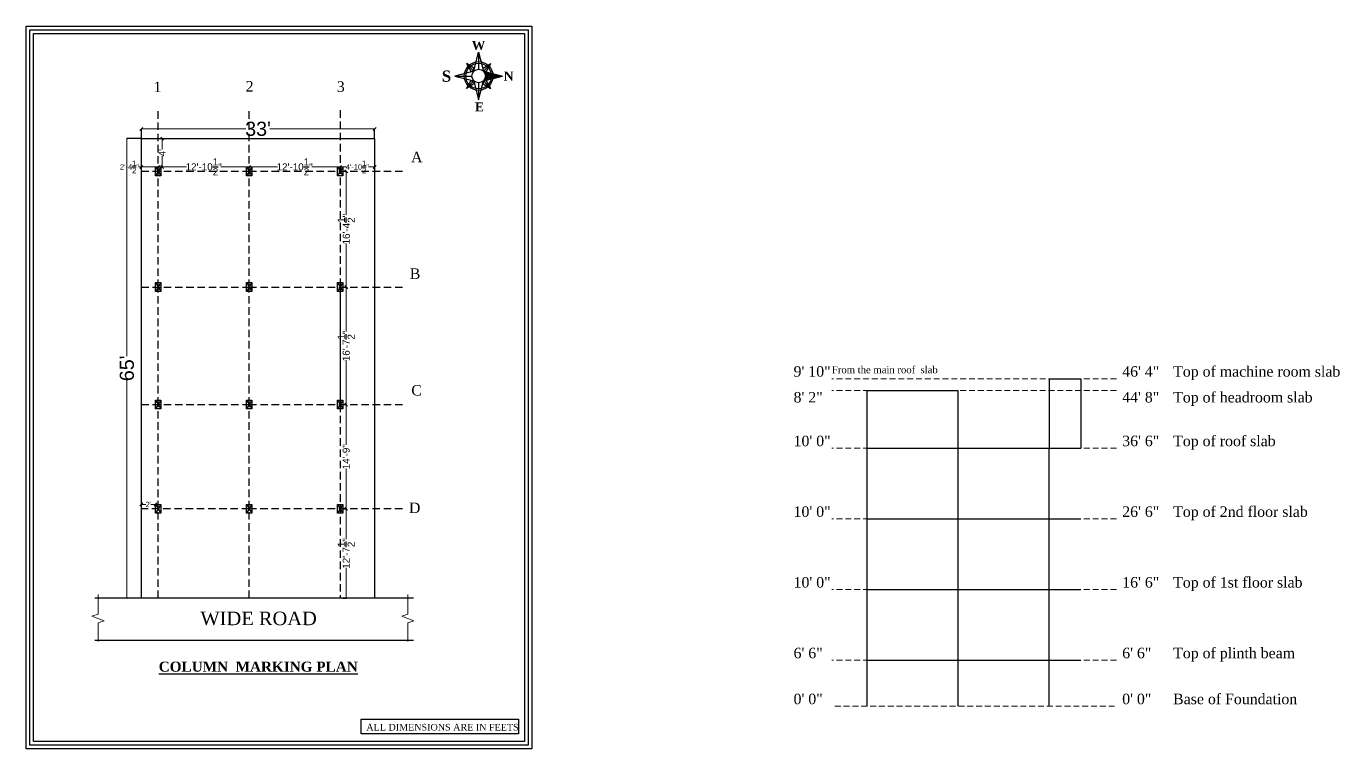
# Model space of a CAD drawing. Header units: inches. Extents: x 572007 to 584304, y -133032 to -127720.
# Drawn here: x 582074 to 584304, y -132488 to -131262 of the extents above; entities that cross this region are included whole.
import ezdxf

# ---------------------------------------------------------------- set-up
doc = ezdxf.new("R2010")
doc.units = ezdxf.units.IN
doc.header["$LTSCALE"] = 2
doc.header["$MEASUREMENT"] = 0
doc.header["$PDSIZE"] = 60727.40515
doc.linetypes.add('DASHED', pattern=[0.75, 0.5, -0.25])
doc.linetypes.add('HIDDEN', pattern=[9.525, 6.35, -3.175])
doc.layers.add('wall', color=160, linetype='Continuous', lineweight=20)
doc.styles.get("Standard").update_dxf_attribs({"font": 'arial.ttf'})
doc.dimstyles.new('Standard$0', dxfattribs={"dimtxt": 12, "dimasz": 2.5, "dimexe": 0, "dimexo": 0, "dimgap": 0, "dimtad": 0, "dimdec": 1, "dimzin": 0, "dimdsep": 46, "dimlunit": 4, "dimtxsty": 'Standard', "dimblk": 'ARCHTICK', "dimcen": 15.09, "dimclrd": 47, "dimadec": 0, "dimazin": 0, "dimtfac": 1, "dimtdec": 1, "dimtofl": 0, "dimtmove": 0, "dimatfit": 3, "dimldrblk": 'ARCHTICK', "dimfxl": 1, "dimtolj": 1, "dimtzin": 0, "dimlwd": 20, "dimarcsym": 0})

# ---------------------------------------------------------------- blocks, each defined once
blk = doc.blocks.new('9x15 coloumn')
at = {"color": 1}
for p, q in [((315455.5, -29644), (315446.5, -29659)), ((315446.5, -29644), (315455.5, -29659))]:
    blk.add_line(p, q, dxfattribs=at)
blk.add_lwpolyline([(315446.5, -29644), (315455.5, -29644), (315455.5, -29659), (315446.5, -29659)], close=True, dxfattribs=at)
blk = doc.blocks.new('_Oblique')
at = {"color": 0, "linetype": 'ByBlock', "lineweight": -2}
blk.add_line((-0.5, -0.5), (0.5, 0.5), dxfattribs=at)
blk = doc.blocks.new('*D69')
at = {"color": 0, "linetype": 'Continuous', "lineweight": -2, "transparency": 16777216}
for p, q in [((582613.3, -131704.5), (582616.8, -131704.5)), ((582613.3, -131903.9), (582616.8, -131903.9))]:
    blk.add_line(p, q, dxfattribs=at)
at = {"color": 47, "linetype": 'Continuous', "lineweight": 20, "transparency": 16777216}
for p, q in [((582616.8, -131704.5), (582616.8, -131779.7)), ((582616.8, -131903.9), (582616.8, -131828.6))]:
    blk.add_line(p, q, dxfattribs=at)
at = {"layer": 'DEFPOINTS', "color": 0, "transparency": 16777216}
for p in [(582606.7, -131704.5), (582606.7, -131903.9), (582616.8, -131903.9)]:
    blk.add_point(p, dxfattribs=at)
at = {"color": 47, "lineweight": 20, "transparency": 16777216, "xscale": 5, "yscale": 5, "zscale": 5}
for p, rotation in [((582616.8, -131704.5), 90), ((582616.8, -131903.9), 270)]:
    blk.add_blockref('_Oblique', p, dxfattribs=dict(at, rotation=rotation))
at = {"transparency": 16777216, "insert": (582616.8, -131804.2), "char_height": 12, "attachment_point": 5, "rotation": 90}
blk.add_mtext('\\A1;16\'-7{\\H1x;\\S1/2;}"', dxfattribs=at)
blk = doc.blocks.new('*D70')
at = {"color": 0, "linetype": 'Continuous', "lineweight": -2, "transparency": 16777216}
for p, q in [((582613.5, -131507.9), (582617, -131507.9)), ((582613.5, -131704.4), (582617, -131704.4))]:
    blk.add_line(p, q, dxfattribs=at)
at = {"color": 47, "linetype": 'Continuous', "lineweight": 20, "transparency": 16777216}
for p, q in [((582617, -131507.9), (582617, -131581.7)), ((582617, -131704.4), (582617, -131630.5))]:
    blk.add_line(p, q, dxfattribs=at)
at = {"layer": 'DEFPOINTS', "color": 0, "transparency": 16777216}
for p in [(582606.6, -131507.9), (582606.6, -131704.4), (582617, -131704.4)]:
    blk.add_point(p, dxfattribs=at)
at = {"color": 47, "lineweight": 20, "transparency": 16777216, "xscale": 5, "yscale": 5, "zscale": 5}
for p, rotation in [((582617, -131507.9), 90), ((582617, -131704.4), 270)]:
    blk.add_blockref('_Oblique', p, dxfattribs=dict(at, rotation=rotation))
at = {"transparency": 16777216, "insert": (582617, -131606.1), "char_height": 12, "attachment_point": 5, "rotation": 90}
blk.add_mtext('\\A1;16\'-4{\\H1x;\\S1/2;}"', dxfattribs=at)
blk = doc.blocks.new('*D67')
at = {"color": 0, "linetype": 'Continuous', "lineweight": -2, "transparency": 16777216}
for p, q in [((582297.6, -131503.8), (582297.6, -131500.3)), ((582452.1, -131503.9), (582452.1, -131500.4))]:
    blk.add_line(p, q, dxfattribs=at)
at = {"color": 47, "linetype": 'Continuous', "lineweight": 20, "transparency": 16777216}
for p, q in [((582297.6, -131500.3), (582345.7, -131500.3)), ((582452.1, -131500.4), (582403.9, -131500.3))]:
    blk.add_line(p, q, dxfattribs=at)
at = {"layer": 'DEFPOINTS', "color": 0, "transparency": 16777216}
for p in [(582297.6, -131507.8), (582452.1, -131500.4), (582452.1, -131507.9)]:
    blk.add_point(p, dxfattribs=at)
at = {"color": 47, "lineweight": 20, "transparency": 16777216, "xscale": 5, "yscale": 5, "zscale": 5}
for p, rotation in [((582297.6, -131500.3), 179.9928138389499), ((582452.1, -131500.4), 359.9928138389499)]:
    blk.add_blockref('_Oblique', p, dxfattribs=dict(at, rotation=rotation))
at = {"transparency": 16777216, "insert": (582374.8, -131500.3), "char_height": 12, "attachment_point": 5, "rotation": 359.9928}
blk.add_mtext('\\A1;12\'-10{\\H1x;\\S1/2;}"', dxfattribs=at)
blk = doc.blocks.new('*D63')
at = {"color": 0, "linetype": 'Continuous', "lineweight": -2, "transparency": 16777216}
for p, q in [((582452.1, -131503.9), (582452.1, -131500.4)), ((582606.6, -131503.9), (582606.6, -131500.4))]:
    blk.add_line(p, q, dxfattribs=at)
at = {"color": 47, "linetype": 'Continuous', "lineweight": 20, "transparency": 16777216}
for p, q in [((582452.1, -131500.4), (582500.3, -131500.4)), ((582606.6, -131500.4), (582558.4, -131500.4))]:
    blk.add_line(p, q, dxfattribs=at)
at = {"layer": 'DEFPOINTS', "color": 0, "transparency": 16777216}
for p in [(582452.1, -131507.9), (582606.6, -131500.4), (582606.6, -131507.9)]:
    blk.add_point(p, dxfattribs=at)
at = {"color": 47, "lineweight": 20, "transparency": 16777216, "xscale": 5, "yscale": 5, "zscale": 5, "rotation": 180}
blk.add_blockref('_Oblique', (582452.1, -131500.4), dxfattribs=at)
at = {"color": 47, "lineweight": 20, "transparency": 16777216, "xscale": 5, "yscale": 5, "zscale": 5}
blk.add_blockref('_Oblique', (582606.6, -131500.4), dxfattribs=at)
at = {"transparency": 16777216, "insert": (582529.3, -131500.4), "char_height": 12, "attachment_point": 5}
blk.add_mtext('\\A1;12\'-10{\\H1x;\\S1/2;}"', dxfattribs=at)
blk = doc.blocks.new('*D68')
at = {"color": 47, "linetype": 'Continuous', "lineweight": 20, "transparency": 16777216}
for p, q in [((582269.1, -132073.4), (582276.9, -132073.4)), ((582293.1, -132073.4), (582285.3, -132073.4))]:
    blk.add_line(p, q, dxfattribs=at)
at = {"layer": 'DEFPOINTS', "color": 0, "transparency": 16777216}
for p in [(582269.1, -132073.4), (582269.1, -132073.4), (582293.1, -132073.4)]:
    blk.add_point(p, dxfattribs=at)
at = {"color": 47, "lineweight": 20, "transparency": 16777216, "xscale": 5, "yscale": 5, "zscale": 5, "rotation": 180}
blk.add_blockref('_Oblique', (582269.1, -132073.4), dxfattribs=at)
at = {"color": 47, "lineweight": 20, "transparency": 16777216, "xscale": 5, "yscale": 5, "zscale": 5}
blk.add_blockref('_Oblique', (582293.1, -132073.4), dxfattribs=at)
at = {"transparency": 16777216, "insert": (582281.1, -132073.4), "char_height": 12, "attachment_point": 5}
blk.add_mtext("\\A1;{\\H0.75x;2'}", dxfattribs=at)
blk = doc.blocks.new('*D64')
at = {"color": 0, "linetype": 'Continuous', "lineweight": -2, "transparency": 16777216}
for p, q in [((582269.1, -131439.4), (582269.1, -131435.9)), ((582665.1, -131439.4), (582665.1, -131435.9))]:
    blk.add_line(p, q, dxfattribs=at)
at = {"color": 47, "linetype": 'Continuous', "lineweight": 20, "transparency": 16777216}
for p, q in [((582269.1, -131435.9), (582446.7, -131435.9)), ((582665.1, -131435.9), (582487.4, -131435.9))]:
    blk.add_line(p, q, dxfattribs=at)
at = {"layer": 'DEFPOINTS', "color": 0, "transparency": 16777216}
for p in [(582665.1, -131435.9), (582269.1, -131450.9), (582665.1, -131450.9)]:
    blk.add_point(p, dxfattribs=at)
at = {"color": 47, "lineweight": 20, "transparency": 16777216, "xscale": 5, "yscale": 5, "zscale": 5, "rotation": 180}
blk.add_blockref('_Oblique', (582269.1, -131435.9), dxfattribs=at)
at = {"color": 47, "lineweight": 20, "transparency": 16777216, "xscale": 5, "yscale": 5, "zscale": 5}
blk.add_blockref('_Oblique', (582665.1, -131435.9), dxfattribs=at)
at = {"transparency": 16777216, "insert": (582467.1, -131435.9), "char_height": 12, "attachment_point": 5}
blk.add_mtext("\\A1;{\\H2x;33'}", dxfattribs=at)
blk = doc.blocks.new('*D65')
at = {"color": 0, "linetype": 'Continuous', "lineweight": -2, "transparency": 16777216}
for p, q in [((582606.6, -131503.9), (582606.6, -131500.4)), ((582665.1, -131503.9), (582665.1, -131500.4))]:
    blk.add_line(p, q, dxfattribs=at)
at = {"color": 47, "linetype": 'Continuous', "lineweight": 20, "transparency": 16777216}
for p, q in [((582606.6, -131500.4), (582616.9, -131500.4)), ((582665.1, -131500.4), (582654.8, -131500.4))]:
    blk.add_line(p, q, dxfattribs=at)
at = {"layer": 'DEFPOINTS', "color": 0, "transparency": 16777216}
for p in [(582606.6, -131507.9), (582665.1, -131500.4), (582665.1, -131507.9)]:
    blk.add_point(p, dxfattribs=at)
at = {"color": 47, "lineweight": 20, "transparency": 16777216, "xscale": 5, "yscale": 5, "zscale": 5, "rotation": 180}
blk.add_blockref('_Oblique', (582606.6, -131500.4), dxfattribs=at)
at = {"color": 47, "lineweight": 20, "transparency": 16777216, "xscale": 5, "yscale": 5, "zscale": 5}
blk.add_blockref('_Oblique', (582665.1, -131500.4), dxfattribs=at)
at = {"transparency": 16777216, "insert": (582635.8, -131500.4), "char_height": 12, "attachment_point": 5}
blk.add_mtext('\\A1;{\\H0.75x;4\'-10{\\H1x;\\S1/2;}"}', dxfattribs=at)
blk = doc.blocks.new('*D66')
at = {"color": 47, "linetype": 'Continuous', "lineweight": 20, "transparency": 16777216}
for p, q in [((582269.1, -131500.4), (582264.1, -131500.4)), ((582297.6, -131500.4), (582269.1, -131500.4))]:
    blk.add_line(p, q, dxfattribs=at)
at = {"color": 0, "linetype": 'Continuous', "lineweight": -2, "transparency": 16777216}
for p, q in [((582269.1, -131503.9), (582269.1, -131500.4)), ((582297.6, -131503.9), (582297.6, -131500.4))]:
    blk.add_line(p, q, dxfattribs=at)
at = {"layer": 'DEFPOINTS', "color": 0, "transparency": 16777216}
for p in [(582269.1, -131500.4), (582269.1, -131507.9), (582297.6, -131507.9)]:
    blk.add_point(p, dxfattribs=at)
at = {"color": 47, "lineweight": 20, "transparency": 16777216, "xscale": 5, "yscale": 5, "zscale": 5, "rotation": 180}
blk.add_blockref('_Oblique', (582269.1, -131500.4), dxfattribs=at)
at = {"color": 47, "lineweight": 20, "transparency": 16777216, "xscale": 5, "yscale": 5, "zscale": 5}
blk.add_blockref('_Oblique', (582297.6, -131500.4), dxfattribs=at)
at = {"transparency": 16777216, "insert": (582248.8, -131500.4), "char_height": 12, "attachment_point": 5}
blk.add_mtext('\\A1;{\\H0.75x;2\'-4{\\H1x;\\S1/2;}"}', dxfattribs=at)
blk = doc.blocks.new('*D71')
at = {"color": 0, "linetype": 'Continuous', "lineweight": -2, "transparency": 16777216}
for p, q in [((582613.3, -131903.9), (582616.8, -131903.9)), ((582613.3, -132080.9), (582616.8, -132080.9))]:
    blk.add_line(p, q, dxfattribs=at)
at = {"color": 47, "linetype": 'Continuous', "lineweight": 20, "transparency": 16777216}
for p, q in [((582616.8, -131903.9), (582616.8, -131972.3)), ((582616.8, -132080.9), (582616.8, -132012.4))]:
    blk.add_line(p, q, dxfattribs=at)
at = {"layer": 'DEFPOINTS', "color": 0, "transparency": 16777216}
for p in [(582606.6, -131903.9), (582616.8, -131903.9), (582606.6, -132080.9)]:
    blk.add_point(p, dxfattribs=at)
at = {"color": 47, "lineweight": 20, "transparency": 16777216, "xscale": 5, "yscale": 5, "zscale": 5}
for p, rotation in [((582616.8, -131903.9), 90), ((582616.8, -132080.9), 270)]:
    blk.add_blockref('_Oblique', p, dxfattribs=dict(at, rotation=rotation))
at = {"transparency": 16777216, "insert": (582616.8, -131992.4), "char_height": 12, "attachment_point": 5, "rotation": 90}
blk.add_mtext('\\A1;14\'-9"', dxfattribs=at)
blk = doc.blocks.new('*D72')
at = {"color": 0, "linetype": 'Continuous', "lineweight": -2, "transparency": 16777216}
for p, q in [((582300.9, -131452.4), (582304.4, -131452.4)), ((582300.9, -131500.4), (582304.4, -131500.4))]:
    blk.add_line(p, q, dxfattribs=at)
at = {"color": 47, "linetype": 'Continuous', "lineweight": 20, "transparency": 16777216}
for p, q in [((582304.4, -131452.4), (582304.4, -131470.6)), ((582304.4, -131500.4), (582304.4, -131482.1))]:
    blk.add_line(p, q, dxfattribs=at)
at = {"layer": 'DEFPOINTS', "color": 0, "transparency": 16777216}
for p in [(582297.6, -131452.4), (582304.4, -131452.4), (582297.6, -131500.4)]:
    blk.add_point(p, dxfattribs=at)
at = {"color": 47, "lineweight": 20, "transparency": 16777216, "xscale": 5, "yscale": 5, "zscale": 5}
for p, rotation in [((582304.4, -131452.4), 90), ((582304.4, -131500.4), 270)]:
    blk.add_blockref('_Oblique', p, dxfattribs=dict(at, rotation=rotation))
at = {"transparency": 16777216, "insert": (582304.4, -131476.4), "char_height": 12, "attachment_point": 5, "rotation": 90}
blk.add_mtext("\\A1;4'", dxfattribs=at)
blk = doc.blocks.new('_ArchTick')
at = {"color": 0, "linetype": 'ByBlock', "const_width": 0.15}
blk.add_lwpolyline([(-0.5, -0.5), (0.5, 0.5)], dxfattribs=at)
blk = doc.blocks.new('*D73')
at = {"color": 0, "linetype": 'Continuous', "lineweight": -2, "transparency": 16777216}
for p, q in [((582269.1, -131452.4), (582244.5, -131452.4)), ((582269.1, -132232.4), (582244.5, -132232.4))]:
    blk.add_line(p, q, dxfattribs=at)
at = {"color": 47, "lineweight": 20, "transparency": 16777216}
for p, q in [((582244.5, -131452.4), (582244.5, -131821.9)), ((582244.5, -132232.4), (582244.5, -131862.8))]:
    blk.add_line(p, q, dxfattribs=at)
at = {"layer": 'DEFPOINTS', "color": 0, "transparency": 16777216}
for p in [(582244.5, -131452.4), (582269.1, -131452.4), (582269.1, -132232.4)]:
    blk.add_point(p, dxfattribs=at)
at = {"color": 47, "lineweight": 20, "transparency": 16777216, "xscale": 2.5, "yscale": 2.5, "zscale": 2.5}
for p, rotation in [((582244.5, -131452.4), 90), ((582244.5, -132232.4), 270)]:
    blk.add_blockref('_ArchTick', p, dxfattribs=dict(at, rotation=rotation))
at = {"color": 0, "transparency": 16777216, "insert": (582244.5, -131842.4), "char_height": 12, "width": 11.719, "attachment_point": 5, "rotation": 90}
blk.add_mtext("\\A1;{\\H2x;65'}", dxfattribs=at)
blk = doc.blocks.new('*D74')
at = {"color": 0, "linetype": 'Continuous', "lineweight": -2, "transparency": 16777216}
for p, q in [((582611.1, -132080.9), (582616.8, -132080.9)), ((582611.1, -132232.4), (582616.8, -132232.4))]:
    blk.add_line(p, q, dxfattribs=at)
at = {"color": 47, "lineweight": 20, "transparency": 16777216}
for p, q in [((582616.8, -132080.9), (582616.8, -132132.2)), ((582616.8, -132232.4), (582616.8, -132181))]:
    blk.add_line(p, q, dxfattribs=at)
at = {"layer": 'DEFPOINTS', "color": 0, "transparency": 16777216}
for p in [(582611.1, -132080.9), (582611.1, -132232.4), (582616.8, -132232.4)]:
    blk.add_point(p, dxfattribs=at)
at = {"color": 47, "lineweight": 20, "transparency": 16777216, "xscale": 2.5, "yscale": 2.5, "zscale": 2.5}
for p, rotation in [((582616.8, -132080.9), 90), ((582616.8, -132232.4), 270)]:
    blk.add_blockref('_ArchTick', p, dxfattribs=dict(at, rotation=rotation))
at = {"color": 0, "transparency": 16777216, "insert": (582616.8, -132156.6), "char_height": 12, "attachment_point": 5, "rotation": 90}
blk.add_mtext('\\A1;12\'-7{\\H1x;\\S1/2;}"', dxfattribs=at)

msp = doc.modelspace()

# ---------------------------------------------------------------- hatches: boundary and pattern name
h = msp.add_hatch()
h.set_pattern_fill('ANSI31', scale=1.088763)
h.set_pattern_definition([(45, (335949.43071, -106642.14216), (-0.09623400248, 0.09623400248), [])])
h.paths.add_polyline_path([(582863.5, -131346.16), (582853.14, -131346.16, -0.1989124), (582849.79, -131354.24), (582862.97, -131350.94, 0.0553395)])
h.paths.add_polyline_path([(582862.97, -131341.38), (582849.79, -131338.08, -0.1989124), (582853.14, -131346.16), (582863.5, -131346.16, 0.0553395)])
h.paths.add_polyline_path([(582865.82, -131342.09), (582862.97, -131341.38, -0.0553395), (582863.5, -131346.16), (582866.16, -131346.16, 0.0417707)])
h.paths.add_polyline_path([(582866.16, -131346.16), (582863.5, -131346.16, -0.0553395), (582862.97, -131350.94), (582865.82, -131350.22, 0.0417707)])
h.paths.add_polyline_path([(582865.82, -131342.09, -0.0417707), (582866.16, -131346.16), (582882.04, -131346.16)])
h.paths.add_polyline_path([(582882.04, -131346.16), (582866.16, -131346.16, -0.0417707), (582865.82, -131350.22)])

# ---------------------------------------------------------------- linework, layer by layer
for p, q in [((582833.63, -131338.08), (582841.71, -131305.83)), ((582830.1, -131334.34), (582821.18, -131324.88)), ((582821.18, -131324.88), (582828.49, -131337.93)), ((582833.63, -131338.08), (582830.1, -131334.34)), ((582849.64, -131332.94), (582862.24, -131324.88)), ((582849.79, -131338.08), (582849.64, -131332.94)), ((582849.79, -131338.08), (582862.24, -131324.88)), ((582854.93, -131337.93), (582862.24, -131324.88)), ((582833.63, -131338.08), (582801.39, -131346.16)), ((582801.39, -131346.16), (582830.29, -131346.16)), ((582801.39, -131346.16), (582833.63, -131354.24)), ((582821.18, -131367.44), (582828.49, -131354.39)), ((582828.49, -131337.93), (582833.63, -131338.08)), ((582828.49, -131354.39), (582833.63, -131354.24)), ((582833.63, -131354.24), (582841.71, -131386.48)), ((582841.71, -131386.48), (582849.79, -131354.24)), ((582849.79, -131338.08), (582854.93, -131337.93)), ((582849.79, -131338.08), (582882.04, -131346.16)), ((582849.79, -131354.24), (582882.04, -131346.16)), ((582854.93, -131354.39), (582849.79, -131354.24)), ((582853.14, -131346.16), (582882.04, -131346.16)), ((582862.24, -131367.44), (582854.93, -131354.39)), ((582830.1, -131357.98), (582821.18, -131367.44)), ((582841.71, -131357.58), (582841.71, -131386.48)), ((582853.32, -131357.98), (582862.24, -131367.44)), ((582269.09, -131452.35), (582269.09, -131435.69)), ((582665.09, -131452.35), (582665.09, -131435.87)), ((582269.09, -131452.35), (582252.3, -131452.35)), ((582269.09, -131452.35), (582665.09, -131452.35)), ((582269.09, -132232.35), (582269.09, -131452.35)), ((582665.09, -131452.35), (582665.09, -132232.35)), ((582456.59, -131707.35), (582456.59, -131703.35)), ((582606.59, -131704.35), (582606.59, -131903.85)), ((582731.09, -132232.35), (582190.09, -132232.35))]:
    msp.add_line(p, q)
at = {"lineweight": -2, "ltscale": 5}
for q in [(582841.71, -131334.73), (582849.79, -131338.08)]:
    msp.add_line((582841.71, -131305.83), q, dxfattribs=at)
at = {"color": 5, "linetype": 'HIDDEN'}
for p, q in [((582297.59, -131704.35), (582297.59, -131404.35)), ((582452.09, -131704.35), (582452.09, -131404.35)), ((582606.59, -131404.35), (582606.59, -131704.35)), ((582269.09, -131507.85), (582452.09, -131507.85)), ((582452.09, -131507.85), (582712.3, -131507.85)), ((582269.09, -131704.35), (582452.09, -131704.35)), ((582297.59, -131903.85), (582297.59, -131704.35)), ((582452.09, -131704.35), (582712.3, -131704.35)), ((582452.09, -131903.85), (582452.09, -131704.35)), ((582269.09, -131903.85), (582452.09, -131903.85)), ((582297.59, -132232.35), (582297.59, -131903.85)), ((582452.09, -131903.85), (582712.3, -131903.85)), ((582452.09, -132232.35), (582452.09, -131903.85)), ((582606.59, -131903.85), (582606.59, -132232.35)), ((582452.09, -132080.85), (582269.09, -132080.85)), ((582712.3, -132080.85), (582452.09, -132080.85))]:
    msp.add_line(p, q, dxfattribs=at)
at = {"color": 0}
for p, q in [((583810.5, -131860), (583810.5, -131978)), ((583810.5, -131860), (583864.5, -131860)), ((583864.5, -131860), (583864.5, -131978)), ((583501.5, -131978), (583501.5, -131880)), ((583656, -131978), (583656, -131880)), ((583656, -131978), (583656, -131880)), ((583501.5, -132098), (583501.5, -131978)), ((583501.5, -131978), (583810.5, -131978)), ((583656, -132098), (583656, -131978)), ((583656, -132098), (583656, -131978)), ((583810.5, -132098), (583810.5, -131978)), ((583810.5, -132098), (583810.5, -131978)), ((583810.5, -131978), (583864.5, -131978)), ((583501.5, -132218), (583501.5, -132098)), ((583501.5, -132098), (583810.5, -132098)), ((583656, -132218), (583656, -132098)), ((583656, -132218), (583656, -132098)), ((583810.5, -132218), (583810.5, -132098)), ((583810.5, -132218), (583810.5, -132098)), ((583810.5, -132098), (583864.5, -132098)), ((583501.5, -132338), (583501.5, -132218)), ((583501.5, -132218), (583810.5, -132218)), ((583656, -132338), (583656, -132218)), ((583656, -132338), (583656, -132218)), ((583810.5, -132338), (583810.5, -132218)), ((583810.5, -132338), (583810.5, -132218)), ((583810.5, -132218), (583864.5, -132218)), ((582731.09, -132304.35), (582190.09, -132304.35)), ((583501.5, -132416), (583501.5, -132338)), ((583501.5, -132338), (583810.5, -132338)), ((583656, -132416), (583656, -132338)), ((583656, -132416), (583656, -132338)), ((583810.5, -132416), (583810.5, -132338)), ((583810.5, -132416), (583810.5, -132338)), ((583810.5, -132338), (583864.5, -132338))]:
    msp.add_line(p, q, dxfattribs=at)
at = {"color": 0, "linetype": 'DASHED'}
msp.add_line((583501.5, -131880), (583656, -131880), dxfattribs=at)
for points in [[(582932.13, -131261.69), (582932.13, -132488.1), (582073.64, -132488.1), (582073.64, -131261.69)], [(582925.87, -131267.94), (582925.87, -132481.84), (582079.89, -132481.84), (582079.89, -131267.94)], [(582919.61, -131274.2), (582919.61, -132475.59), (582086.15, -132475.59), (582086.15, -131274.2)], [(582821.18, -131324.88), (582830.1, -131334.34), (582833.63, -131338.08), (582833.78, -131332.94)], [(582833.78, -131332.94), (582822.08, -131325.46), (582821.9, -131325.64), (582830.1, -131334.34), (582833.63, -131338.08)], [(582821.18, -131367.44), (582830.1, -131357.98), (582833.63, -131354.24), (582833.78, -131359.38)], [(582862.24, -131367.44), (582853.32, -131357.98), (582849.79, -131354.24), (582849.64, -131359.38)], [(582849.64, -131359.38), (582861.34, -131366.86), (582861.52, -131366.67), (582853.32, -131357.98), (582849.79, -131354.24)], [(582642.16, -132438.07), (582909.42, -132438.07), (582909.42, -132462.85), (582642.16, -132462.85)]]:
    msp.add_lwpolyline(points, close=True)
for radius in [24.45, 21.78, 11.43]:
    msp.add_circle((582841.71, -131346.16), radius)
at = {"layer": 'wall', "linetype": 'DASHED', "ltscale": 10}
for p, q in [((583924.5, -131860), (583441.5, -131860)), ((583924.5, -131880), (583441.5, -131880)), ((583924.5, -131978), (583441.5, -131978)), ((583924.5, -132098), (583441.5, -132098)), ((583924.5, -132218), (583441.5, -132218)), ((583924.5, -132338), (583441.5, -132338)), ((583921.5, -132416), (583441.5, -132416))]:
    msp.add_line(p, q, dxfattribs=at)
at = {"layer": 'wall', "linetype": 'ByBlock'}
for points in [[(582195.44, -132226.29), (582195.44, -132259.58), (582185.22, -132263.3), (582205.66, -132270.74), (582195.44, -132274.46), (582195.44, -132306.12)], [(582721.44, -132226.29), (582721.44, -132259.58), (582711.22, -132263.3), (582731.66, -132270.74), (582721.44, -132274.46), (582721.44, -132306.12)]]:
    msp.add_lwpolyline(points, dxfattribs=at)

# ---------------------------------------------------------------- block references
at = {"color": 0}
for p in [(266846.59, -101856.35), (267001.09, -101856.35), (267155.59, -101856.35), (266846.59, -102052.85), (267001.09, -102052.85), (267155.59, -102052.85), (266846.59, -102252.35), (267001.09, -102252.35), (267155.59, -102252.35), (266846.59, -102429.35), (267001.09, -102429.35), (267155.59, -102429.35)]:
    msp.add_blockref('9x15 coloumn', p, dxfattribs=at)

# ---------------------------------------------------------------- texts
at = {"attachment_point": 1}
for s, width, gutter_width, heights, insert, char_height in [('{\\fTimes New Roman|b1|i0|c0|p18;W  }', 125.2384, 14.26, [112.82], (582829.96, -131286.49), 15.2429), ('{\\fTimes New Roman|b1|i0|c0|p18;S  }', 125.2384, 14.26, [112.82], (582779.19, -131336.78), 19.0536), ('{\\fTimes New Roman|b1|i0|c0|p18;N  }', 125.2384, 14.26, [112.82], (582884.33, -131338.59), 15.2429), ('{\\fTimes New Roman|b1|i0|c0|p18;E  }', 125.2384, 14.26, [112.82], (582835.29, -131390.99), 15.2429), ('{\\fTimes New Roman|b1|i0|c0|p18;\\LCOLUMN  MARKING PLAN}', 5717.966, 11.25, [1293.53], (582298.55, -132340.25), 17.0984), ('{\\fTimes New Roman|b0|i0|c0|p18;ALL DIMENSIONS ARE IN FEETS}', 8094.9245, 15.93, [1831.25], (582651.06, -132445.9), 11.335)]:
    msp.add_mtext_dynamic_manual_height_columns(s, width=width, gutter_width=gutter_width, heights=heights, dxfattribs=dict(at, insert=insert, char_height=char_height))
at = {"color": 174, "true_color": 0x0000a3, "attachment_point": 1}
for s, insert, char_height in [('{\\fTimes New Roman|b0|i0|c0|p18;  1    }', (582276.46, -131355.7), 17.8108), ('{\\fTimes New Roman|b0|i0|c0|p18; 2    }', (582439.46, -131354.7), 17.8108), ('{\\fTimes New Roman|b0|i0|c0|p18;  3    }', (582587.46, -131355.2), 17.8108), ('{\\fTimes New Roman|b0|i0|c0|p18;  A    }', (582713.46, -131474.7), 17.8108), ('{\\fTimes New Roman|b0|i0|c0|p18;  9\' 10"\\P    }', (583363, -131838.7), 17.8108), ('{\\fTimes New Roman|b0|i0|c0|p18;  From the main roof  slab\\P    }', (583432.5, -131838.7), 12), ('{\\fTimes New Roman|b0|i0|c0|p18;  46\' 4"\\P    }', (583921, -131838.7), 17.8108), ('{\\fTimes New Roman|b0|i0|c0|p18;  Top of machine room slab \\P    }', (584007.5, -131838.7), 17.8108), ('{\\fTimes New Roman|b0|i0|c0|p18;\\C5;  \\C174;\\c10682368;C}', (582713.96, -131870.7), 17.8108), ('{\\fTimes New Roman|b0|i0|c0|p18;  8\' 2"\\P    }', (583363, -131882.5), 17.8108), ('{\\fTimes New Roman|b0|i0|c0|p18;  44\' 8"\\P    }', (583921, -131882.5), 17.8108), ('{\\fTimes New Roman|b0|i0|c0|p18;  Top of headroom slab\\P    }', (584007.5, -131882.5), 17.8108), ('{\\fTimes New Roman|b0|i0|c0|p18;  10\' 0"\\P    }', (583363, -131956.7), 17.8108), ('{\\fTimes New Roman|b0|i0|c0|p18;  36\' 6"\\P    }', (583921, -131956.7), 17.8108), ('{\\fTimes New Roman|b0|i0|c0|p18;  Top of roof slab\\P    }', (584007.5, -131956.7), 17.8108), ('{\\fTimes New Roman|b0|i0|c0|p18;  D    }', (582709.96, -132070.2), 17.8108), ('{\\fTimes New Roman|b0|i0|c0|p18;  10\' 0"\\P    }', (583363, -132076.7), 17.8108), ('{\\fTimes New Roman|b0|i0|c0|p18;  26\' 6"\\P    }', (583921, -132076.7), 17.8108), ('{\\fTimes New Roman|b0|i0|c0|p18;  Top of 2nd floor slab\\P    }', (584007.5, -132076.7), 17.8108), ('{\\fTimes New Roman|b0|i0|c0|p18;  10\' 0"\\P    }', (583363, -132196.7), 17.8108), ('{\\fTimes New Roman|b0|i0|c0|p18;  16\' 6"\\P    }', (583921, -132196.7), 17.8108), ('{\\fTimes New Roman|b0|i0|c0|p18;  Top of 1st floor slab\\P    }', (584007.5, -132196.7), 17.8108), ('{\\fTimes New Roman|b0|i0|c0|p18; WIDE ROAD  }', (582360.63, -132255.35), 22.9862), ('{\\fTimes New Roman|b0|i0|c0|p18;  Top of plinth beam\\P    }', (584007.5, -132316.7), 17.8108), ('{\\fTimes New Roman|b0|i0|c0|p18;  6\' 6"\\P    }', (583363, -132316.7), 17.8108), ('{\\fTimes New Roman|b0|i0|c0|p18;  6\' 6"\\P    }', (583921, -132316.7), 17.8108), ('{\\fTimes New Roman|b0|i0|c0|p18;  0\' 0"\\P    }', (583363, -132394.7), 17.8108), ('{\\fTimes New Roman|b0|i0|c0|p18;  0\' 0"\\P    }', (583921, -132394.7), 17.8108), ('{\\fTimes New Roman|b0|i0|c0|p18;  Base of Foundation\\P    }', (584007.5, -132394.7), 17.8108)]:
    msp.add_mtext_dynamic_manual_height_columns(s, width=6353.2955, gutter_width=12.5, heights=[1437.25], dxfattribs=dict(at, insert=insert, char_height=char_height))
at = {"color": 5, "linetype": 'HIDDEN', "insert": (582711.46, -131672.7), "char_height": 17.8108, "attachment_point": 1}
msp.add_mtext_dynamic_manual_height_columns('{\\fTimes New Roman|b0|i0|c0|p18;  B    }', width=6353.2955, gutter_width=12.5, heights=[1437.25], dxfattribs=at)

# ---------------------------------------------------------------- dimensions: what is measured, and where the dimension line sits
for p1, p2, distance, text, picture, middle in [((582269.09, -131450.85), (582665.09, -131450.85), 14.98, '{\\H2x;<>}', '*D64', (582467.09, -131435.87)), ((582297.59, -131507.85), (582269.09, -131507.85), -7.5, '{\\H0.75x;<>}', '*D66', (582248.76, -131500.35)), ((582606.59, -131507.85), (582665.09, -131507.85), 7.48, '{\\H0.75x;<>}', '*D65', (582635.84, -131500.37)), ((582293.09, -132073.35), (582269.09, -132073.35), 0, '{\\H0.75x;<>}', '*D68', (582281.09, -132073.35))]:
    dim = msp.add_aligned_dim(p1=p1, p2=p2, distance=distance, text=text, dimstyle='Standard$0', override={"dimtxt": 12, "dimasz": 5, "dimdec": 1, "dimblk": 'OBLIQUE', "dimclrt": 256, "dimtdec": 1, "dimldrblk": 'Oblique', "dimfxl": 3.5, "dimfxlon": 1})
    dim.commit()
    dim.dimension.update_dxf_attribs({"geometry": picture, "text_midpoint": middle})
at = {"color": 0}
dim = msp.add_aligned_dim(p1=(582269.09, -132232.35), p2=(582269.09, -131452.35), distance=24.59, text='{\\H2x;<>}', dimstyle='Standard$0', dxfattribs=at)
dim.commit()
dim.dimension.update_dxf_attribs({"geometry": '*D73', "text_midpoint": (582244.5, -131842.35)})
for p1, p2, distance, override, picture, middle in [((582297.57, -131500.36), (582297.57, -131452.35), -6.79, {"dimtxt": 12, "dimasz": 5, "dimdec": 1, "dimblk": 'Oblique', "dimclrt": 256, "dimtdec": 1, "dimldrblk": 'Oblique', "dimfxl": 3.5, "dimfxlon": 1}, '*D72', (582304.36, -131476.36)), ((582297.57, -131507.83), (582452.09, -131507.85), 7.5, {"dimtxt": 12, "dimasz": 5, "dimdec": 1, "dimblk": 'OBLIQUE', "dimclrt": 256, "dimtdec": 1, "dimldrblk": 'Oblique', "dimfxl": 3.5, "dimfxlon": 1}, '*D67', (582374.83, -131500.34)), ((582452.09, -131507.85), (582606.59, -131507.85), 7.5, {"dimtxt": 12, "dimasz": 5, "dimdec": 1, "dimblk": 'OBLIQUE', "dimclrt": 256, "dimtdec": 1, "dimldrblk": 'Oblique', "dimfxl": 3.5, "dimfxlon": 1}, '*D63', (582529.34, -131500.35)), ((582606.59, -131507.85), (582606.59, -131704.35), 10.39, {"dimtxt": 12, "dimasz": 5, "dimdec": 1, "dimblk": 'OBLIQUE', "dimclrt": 256, "dimtdec": 1, "dimldrblk": 'Oblique', "dimfxl": 3.5, "dimfxlon": 1}, '*D70', (582616.98, -131606.1)), ((582606.73, -131704.46), (582606.73, -131903.85), 10.07, {"dimtxt": 12, "dimasz": 5, "dimdec": 1, "dimblk": 'OBLIQUE', "dimclrt": 256, "dimtdec": 1, "dimldrblk": 'Oblique', "dimfxl": 3.5, "dimfxlon": 1}, '*D69', (582616.8, -131804.16)), ((582606.59, -132080.85), (582606.59, -131903.85), -10.21, {"dimtxt": 12, "dimasz": 5, "dimdec": 1, "dimblk": 'Oblique', "dimclrt": 256, "dimtdec": 1, "dimldrblk": 'Oblique', "dimfxl": 3.5, "dimfxlon": 1}, '*D71', (582616.8, -131992.35))]:
    dim = msp.add_aligned_dim(p1=p1, p2=p2, distance=distance, dimstyle='Standard$0', override=override)
    dim.commit()
    dim.dimension.update_dxf_attribs({"geometry": picture, "text_midpoint": middle})
dim = msp.add_aligned_dim(p1=(582611.09, -132080.85), p2=(582611.09, -132232.35), distance=5.71, dimstyle='Standard$0', dxfattribs=at)
dim.commit()
dim.dimension.update_dxf_attribs({"geometry": '*D74', "text_midpoint": (582616.8, -132156.6)})

doc.saveas('drawing.dxf')
